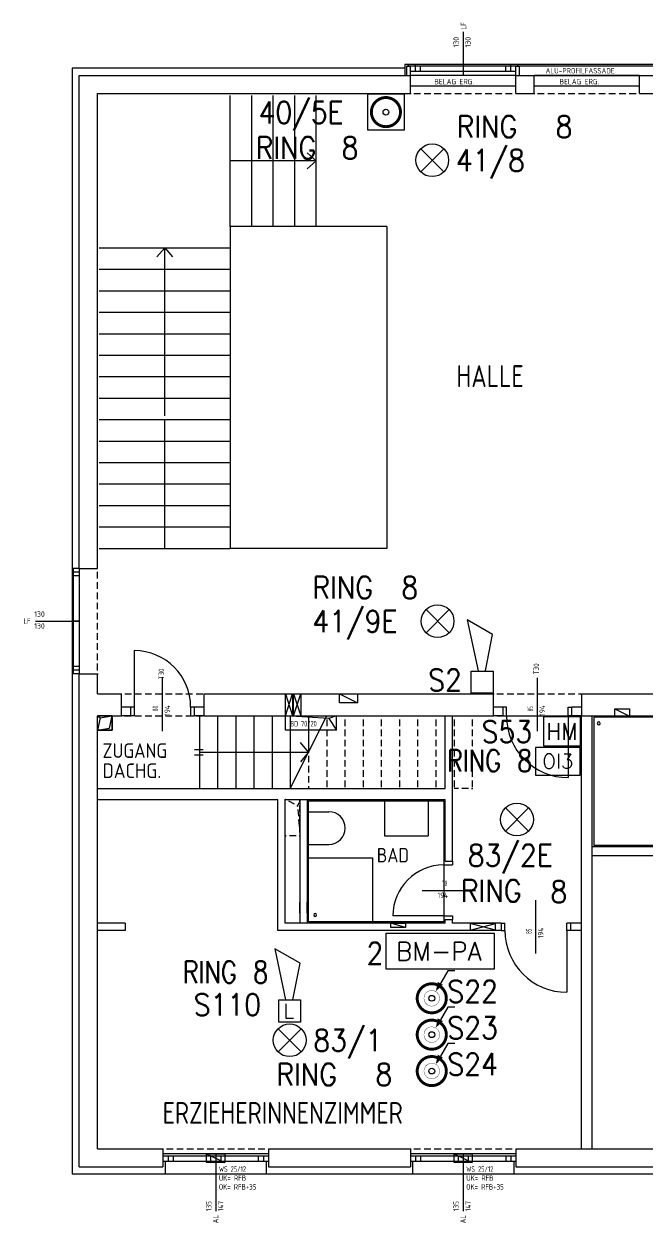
# Model space of a CAD drawing. Extents: x -76 to 4515, y -77 to 1572.
# Drawn here: x -76 to 778, y -77 to 1571 of the extents above; entities that cross this region are included whole.
import ezdxf
from ezdxf.enums import TextEntityAlignment as Align

# ---------------------------------------------------------------- set-up
doc = ezdxf.new("R2010")
doc.units = 0
doc.header["$LTSCALE"] = 120
doc.linetypes.add('X1$0$ACHSE', pattern=[0.115, 0, -0.04, 0.075, 0])
doc.layers.get('0').update_dxf_attribs({"linetype": 'CONTINUOUS'})
doc.layers.add('SECO-BRAND', color=240, linetype='CONTINUOUS')
doc.layers.add('SECO-BRAND_LOOP', color=81, linetype='CONTINUOUS')
doc.styles.add('ROMANS', font='romans.shx', dxfattribs={"width": 0.9})
doc.styles.add('SMALL', font='ISO.SHX', dxfattribs={"height": 12.5})

# ---------------------------------------------------------------- blocks, each defined once
blk = doc.blocks.new('SecoS-anschluss steuerung')
blk.add_lwpolyline([(0.315, 0.379), (0.219, 0.379), (0.118, 0.205)])
at = {"const_width": 0.4}
for points in [[(-0.02, 0, -1), (0.02, 0, 0.956007)], [(-0.02, 0, 1), (0.02, 0, -0.956007)]]:
    blk.add_lwpolyline(points, format="xyb", dxfattribs=at)
blk.add_lwpolyline([(0.055, 0.095, 0, 0.08, 0), (0.118, 0.205, 0.1, 0.1, 0)], format="xyseb")
at = {"const_width": 0.00445}
blk.add_lwpolyline([(-0.107, 0, 1), (0.107, 0, 1)], format="xyb", close=True, dxfattribs=at)
blk.add_circle((0, 0), 0.04)
at = {"style": 'ROMANS', "width": 0.9, "flags": 1}
for tag, p in [('PRODUKT_1', (-0.344, -0.029)), ('PRODUKT_2', (-0.344, -0.479)), ('TECHNIK', (-0.344, -0.931)), ('SECOPOS', (-0.344, -1.393))]:
    blk.add_attdef(tag, text='', height=0.3, dxfattribs=at).set_placement(p, align=Align.RIGHT)
at = {"color": 81, "style": 'ROMANS', "width": 0.9}
for tag, p in [('MELDERNUMMER', (0.33, -0.013)), ('LINE_1', (0.33, -0.461)), ('LINE_2', (0.33, -0.913)), ('ZUSATZTEXT', (0.33, -1.358))]:
    blk.add_attdef(tag, p, '', height=0.3, dxfattribs=at)
at = {"layer": 'SECO-BRAND_LOOP', "color": 7, "style": 'ROMANS', "width": 0.8}
for tag, p, flags in [('RING', (0.33, 0.436), 9), ('RINGNUMMER', (1.294, 0.436), 1)]:
    blk.add_attdef(tag, p, '', height=0.3, dxfattribs=dict(at, flags=flags))
blk = doc.blocks.new('SecoS-sirene')
blk.add_lwpolyline([(0.044, 0.307), (0.144, 0.807), (-0.206, 1.007), (-0.056, 0.307)])
blk.add_lwpolyline([(0.15, 0), (-0.15, 0), (-0.15, 0.306), (0.15, 0.306)], close=True)
at = {"color": 81, "style": 'ROMANS', "width": 0.9}
for tag, p in [('MELDERNUMMER', (0.33, 0.038)), ('LINE_1', (0.33, -0.41)), ('LINE_2', (0.33, -0.861)), ('ZUSATZTEXT', (0.33, -1.307))]:
    blk.add_attdef(tag, p, '', height=0.3, dxfattribs=at)
at = {"style": 'ROMANS', "width": 0.9, "flags": 1}
for tag, p in [('PRODUKT_1', (-0.344, 0.022)), ('PRODUKT_2', (-0.344, -0.428)), ('TECHNIK', (-0.344, -0.88)), ('SECOPOS', (-0.344, -1.342))]:
    blk.add_attdef(tag, text='', height=0.3, dxfattribs=at).set_placement(p, align=Align.RIGHT)
at = {"layer": 'SECO-BRAND_LOOP', "color": 7, "style": 'ROMANS', "width": 0.8}
for tag, p, flags in [('RING', (0.33, 0.487), 9), ('RINGNUMMER', (1.294, 0.487), 1)]:
    blk.add_attdef(tag, p, '', height=0.3, dxfattribs=dict(at, flags=flags))
blk = doc.blocks.new('SecoS-bmpa')
blk.add_lwpolyline([(-0.741, 0.249), (0.741, 0.249), (0.741, -0.249), (-0.741, -0.249)], close=True)
at = {"color": 82, "style": 'ROMANS'}
blk.add_text('BM-PA', height=0.25, dxfattribs=at).set_placement((-0.019, -0.127), align=Align.CENTER)
at = {"style": 'ROMANS', "width": 0.9, "flags": 1}
for tag, p in [('PRODUKT_1', (-0.836, -0.1)), ('PRODUKT_2', (-0.836, -0.55)), ('TECHNIK', (-0.836, -1.003)), ('SECOPOS', (-0.836, -1.464))]:
    blk.add_attdef(tag, text='', height=0.3, dxfattribs=at).set_placement(p, align=Align.RIGHT)
at = {"color": 81, "style": 'ROMANS', "width": 0.9}
for tag, p in [('MELDERNUMMER', (0.763, -0.112)), ('LINE_1', (0.763, -0.56)), ('LINE_2', (0.763, -1.011)), ('ZUSATZTEXT', (0.763, -1.457))]:
    blk.add_attdef(tag, p, '', height=0.3, dxfattribs=at)
at = {"layer": 'SECO-BRAND_LOOP', "color": 7, "style": 'ROMANS', "width": 0.8}
for tag, p, flags in [('RING', (0.763, 0.337), 9), ('RINGNUMMER', (1.727, 0.337), 1)]:
    blk.add_attdef(tag, p, '', height=0.3, dxfattribs=dict(at, flags=flags))
blk = doc.blocks.new('SecoS-opt')
for p, q in [((0.159, 0.159), (-0.159, -0.159)), ((-0.159, 0.159), (0.159, -0.159))]:
    blk.add_line(p, q)
blk.add_circle((0, 0), 0.225)
at = {"color": 81, "style": 'ROMANS', "width": 0.9}
for tag, p in [('MELDERNUMMER', (0.33, -0.131)), ('LINE_1', (0.33, -0.989)), ('LINE_2', (0.33, -1.441)), ('ZUSATZTEXT', (0.33, -1.886))]:
    blk.add_attdef(tag, p, '', height=0.3, dxfattribs=at)
at = {"style": 'ROMANS', "width": 0.9, "flags": 1}
for tag, p in [('PRODUKT_1', (-0.344, -0.147)), ('PRODUKT_2', (-0.344, -0.597)), ('TECHNIK', (-0.344, -1.049)), ('SECOPOS', (-0.344, -1.511))]:
    blk.add_attdef(tag, text='', height=0.3, dxfattribs=at).set_placement(p, align=Align.RIGHT)
at = {"layer": 'SECO-BRAND_LOOP', "color": 7, "style": 'ROMANS', "width": 0.8, "flags": 8}
blk.add_attdef('RING', (0.33, -0.579), '', height=0.3, dxfattribs=at)
at = {"layer": 'SECO-BRAND_LOOP', "color": 7, "style": 'ROMANS', "width": 0.8}
blk.add_attdef('RINGNUMMER', (1.294, -0.579), '', height=0.3, dxfattribs=at)
blk = doc.blocks.new('SecoS-dkm')
blk.add_lwpolyline([(-0.25, 0.25), (0.25, 0.25), (0.25, -0.25), (-0.25, -0.25)], close=True)
at = {"const_width": 0.4}
for points in [[(-0.02, 0, -1), (0.02, 0, 0.956007)], [(-0.02, 0, 1), (0.02, 0, -0.956007)]]:
    blk.add_lwpolyline(points, format="xyb", dxfattribs=at)
blk.add_circle((0, 0), 0.04)
at = {"color": 81, "style": 'ROMANS', "width": 0.9}
for tag, p in [('MELDERNUMMER', (0.33, -0.131)), ('LINE_1', (0.33, -0.579)), ('LINE_2', (0.33, -1.031)), ('ZUSATZTEXT', (0.33, -1.476))]:
    blk.add_attdef(tag, p, '', height=0.3, dxfattribs=at)
at = {"style": 'ROMANS', "width": 0.9, "flags": 1}
for tag, p in [('PRODUKT_1', (-0.344, -0.147)), ('PRODUKT_2', (-0.344, -0.597)), ('TECHNIK', (-0.344, -1.049)), ('SECOPOS', (-0.344, -1.511))]:
    blk.add_attdef(tag, text='', height=0.3, dxfattribs=at).set_placement(p, align=Align.RIGHT)
at = {"layer": 'SECO-BRAND_LOOP', "color": 7, "style": 'ROMANS', "width": 0.8, "flags": 8}
blk.add_attdef('RING', (0.33, 0.317), '', height=0.3, dxfattribs=at)
at = {"layer": 'SECO-BRAND_LOOP', "color": 7, "style": 'ROMANS', "width": 0.8}
blk.add_attdef('RINGNUMMER', (1.294, 0.317), '', height=0.3, dxfattribs=at)
blk = doc.blocks.new('SecoS-magnet')
blk.add_lwpolyline([(-0.256, -0.2), (0.256, -0.2), (0.256, 0.2), (-0.256, 0.2)], close=True)
at = {"color": 82, "style": 'ROMANS', "width": 0.95}
blk.add_text('HM', height=0.23, dxfattribs=at).set_placement((0, 0), align=Align.MIDDLE_CENTER)
at = {"color": 81, "style": 'ROMANS', "width": 0.9}
for tag, p in [('MELDERNUMMER', (0.278, -0.123)), ('LINE_1', (0.278, -0.572)), ('LINE_2', (0.278, -1.023)), ('ZUSATZTEXT', (0.278, -1.468))]:
    blk.add_attdef(tag, p, '', height=0.3, dxfattribs=at)
at = {"style": 'ROMANS', "width": 0.9, "flags": 1}
for tag, p in [('PRODUKT_1', (-0.378, -0.146)), ('PRODUKT_2', (-0.378, -0.596)), ('TECHNIK', (-0.378, -1.049)), ('SECOPOS', (-0.378, -1.51))]:
    blk.add_attdef(tag, text='', height=0.3, dxfattribs=at).set_placement(p, align=Align.RIGHT)
at = {"layer": 'SECO-BRAND_LOOP', "color": 7, "style": 'ROMANS', "width": 0.8}
for tag, p, flags in [('RING', (0.278, 0.325), 9), ('RINGNUMMER', (1.242, 0.325), 1)]:
    blk.add_attdef(tag, p, '', height=0.3, dxfattribs=dict(at, flags=flags))
blk = doc.blocks.new('SecoS-oi3')
blk.add_lwpolyline([(0.307, 0.189), (-0.307, 0.189), (-0.307, -0.189), (0.307, -0.189)], close=True)
at = {"color": 81, "style": 'ROMANS'}
blk.add_text('OI3', height=0.2, dxfattribs=at).set_placement((0, 0), align=Align.MIDDLE_CENTER)
at = {"color": 81, "style": 'ROMANS', "width": 0.9}
for tag, p in [('MELDERNUMMER', (0.387, -0.131)), ('LINE_1', (0.387, -0.579)), ('LINE_2', (0.387, -1.031)), ('ZUSATZTEXT', (0.387, -1.476))]:
    blk.add_attdef(tag, p, '', height=0.3, dxfattribs=at)
at = {"style": 'ROMANS', "width": 0.9, "flags": 1}
for tag, p in [('PRODUKT_1', (-0.366, -0.147)), ('PRODUKT_2', (-0.366, -0.597)), ('TECHNIK', (-0.366, -1.049)), ('SECOPOS', (-0.366, -1.511))]:
    blk.add_attdef(tag, text='', height=0.3, dxfattribs=at).set_placement(p, align=Align.RIGHT)
at = {"layer": 'SECO-BRAND_LOOP', "color": 7, "style": 'ROMANS', "width": 0.8, "flags": 8}
blk.add_attdef('RING', (0.387, 0.317), '', height=0.3, dxfattribs=at)
at = {"layer": 'SECO-BRAND_LOOP', "color": 7, "style": 'ROMANS', "width": 0.8}
blk.add_attdef('RINGNUMMER', (1.352, 0.317), '', height=0.3, dxfattribs=at)
blk = doc.blocks.new('SecoS-sirene loop')
blk.add_lwpolyline([(0.044, 0.307), (0.144, 0.807), (-0.206, 1.007), (-0.056, 0.307)])
blk.add_lwpolyline([(0.15, 0), (-0.15, 0), (-0.15, 0.306), (0.15, 0.306)], close=True)
at = {"color": 82, "style": 'ROMANS'}
blk.add_text('L', height=0.2, dxfattribs=at).set_placement((-0.085, 0.051))
at = {"color": 81, "style": 'ROMANS', "width": 0.9}
for tag, p in [('MELDERNUMMER', (0.33, 0.038)), ('LINE_1', (0.33, -0.41)), ('LINE_2', (0.33, -0.861)), ('ZUSATZTEXT', (0.33, -1.307))]:
    blk.add_attdef(tag, p, '', height=0.3, dxfattribs=at)
at = {"style": 'ROMANS', "width": 0.9, "flags": 1}
for tag, p in [('PRODUKT_1', (-0.344, 0.022)), ('PRODUKT_2', (-0.344, -0.428)), ('TECHNIK', (-0.344, -0.88)), ('SECOPOS', (-0.344, -1.342))]:
    blk.add_attdef(tag, text='', height=0.3, dxfattribs=at).set_placement(p, align=Align.RIGHT)
at = {"layer": 'SECO-BRAND_LOOP', "color": 7, "style": 'ROMANS', "width": 0.8, "flags": 8}
blk.add_attdef('RING', (0.33, 0.487), '', height=0.3, dxfattribs=at)
at = {"layer": 'SECO-BRAND_LOOP', "color": 7, "style": 'ROMANS', "width": 0.8}
blk.add_attdef('RINGNUMMER', (1.294, 0.487), '', height=0.3, dxfattribs=at)

msp = doc.modelspace()

# ---------------------------------------------------------------- linework, layer by layer
at = {"color": 252, "linetype": 'Continuous'}
for p, q in [((527.5, 1560), (527.5, 1500)), ((-10, 1510), (-10, -10)), ((447.5, 1510), (-10, 1510)), ((0, 822.5), (0, 1500)), ((0, 1500), (455, 1500)), ((602.5, 1515), (447.5, 1515)), ((447.5, 1515), (447.5, 1500)), ((602.5, 1512.5), (450, 1512.5)), ((450, 1500), (450, 1512.5)), ((450, 1512.5), (455, 1512.5)), ((450, 1500), (455, 1500)), ((452.5, 1512.5), (452.5, 1515)), ((455, 1500), (455, 1512.5)), ((455, 1500), (455, 1510)), ((600, 1505.5), (455, 1505.5)), ((600, 1500), (455, 1500)), ((600, 1500), (455, 1500)), ((600, 1500), (455, 1500)), ((455, 1475), (455, 1500)), ((462, 1505.5), (462, 1515)), ((469, 1505.5), (469, 1512.5)), ((586, 1505.5), (586, 1512.5)), ((593, 1505.5), (593, 1515)), ((600, 1500), (600, 1512.5)), ((600, 1512.5), (605, 1512.5)), ((600, 1475), (600, 1500)), ((600, 1500), (625, 1500)), ((600, 1500), (605, 1500)), ((792.5, 1515), (602.5, 1515)), ((602.5, 1512.5), (602.5, 1515)), ((792.5, 1512.5), (602.5, 1512.5)), ((605, 1500), (605, 1512.5)), ((770, 1500), (625, 1500)), ((770, 1500), (625, 1500)), ((625, 1500), (770, 1500)), ((625, 1500), (770, 1500)), ((625, 1475), (625, 1500)), ((770, 1475), (770, 1500)), ((770, 1500), (795, 1500)), ((600, 1485), (455, 1485)), ((770, 1485), (625, 1485)), ((25, 822.5), (25, 1475)), ((25, 1475), (455, 1475)), ((207.5, 1292.5), (207.5, 1472.5)), ((237, 1292.5), (237, 1472.5)), ((266.5, 1292.5), (266.5, 1472.5)), ((296, 1292.5), (296, 1472.5)), ((325.5, 1292.5), (325.5, 1472.5)), ((600, 1475), (625, 1475)), ((770, 1475), (795, 1475)), ((325.5, 1382.5), (313.2, 1393.3)), ((325.5, 1382.5), (207.5, 1382.5)), ((325.5, 1382.5), (313.2, 1371.7)), ((207.5, 1292.5), (207.5, 850)), ((422.5, 1292.5), (207.5, 1292.5)), ((422.5, 1292.5), (422.5, 850)), ((27.5, 1263), (207.5, 1263)), ((117.5, 1263), (106.7, 1250.7)), ((117.5, 1032), (117.5, 1263)), ((117.5, 1263), (128.3, 1250.7)), ((27.5, 1233.5), (207.5, 1233.5)), ((27.5, 1204), (207.5, 1204)), ((27.5, 1174.5), (207.5, 1174.5)), ((27.5, 1145), (207.5, 1145)), ((27.5, 1115.5), (207.5, 1115.5)), ((27.5, 1086), (207.5, 1086)), ((27.5, 1056.5), (207.5, 1056.5)), ((27.5, 1027), (207.5, 1027)), ((117.5, 850), (117.5, 1027)), ((27.5, 997.5), (207.5, 997.5)), ((27.5, 968), (207.5, 968)), ((27.5, 938.5), (207.5, 938.5)), ((27.5, 909), (207.5, 909)), ((27.5, 879.5), (207.5, 879.5)), ((27.5, 850), (207.5, 850)), ((422.5, 850), (207.5, 850)), ((0, 822.5), (-10, 822.5)), ((-8, 677.5), (-8, 822.5)), ((0, 817.5), (-8, 817.5)), ((0, 812.5), (-8, 812.5)), ((0, 822.5), (0, 677.5)), ((0, 822.5), (25, 822.5)), ((-60, 750), (0, 750)), ((0, 750), (-10, 750)), ((75.5, 709.5), (75.5, 632)), ((0, 677.5), (-10, 677.5)), ((0, 687.5), (-8, 687.5)), ((0, 682.5), (-8, 682.5)), ((0, 0), (0, 677.5)), ((0, 677.5), (25, 677.5)), ((25, 650), (25, 677.5)), ((114.2, 599), (114.2, 672.3)), ((629.5, 599), (629.5, 672.3)), ((25, 650), (57.5, 650)), ((57.5, 650), (57.5, 620)), ((171, 650), (569, 650)), ((171, 650), (171, 620)), ((283.3, 650), (293.2, 650)), ((283.3, 650), (293.2, 620)), ((283.3, 620), (293.2, 650)), ((283.3, 620), (283.3, 650)), ((293.2, 650), (293.2, 620)), ((294.4, 650), (304.4, 650)), ((294.4, 620), (294.4, 650)), ((294.4, 650), (304.4, 620)), ((294.4, 620), (304.4, 650)), ((304.4, 650), (304.4, 620)), ((357.5, 638), (357.5, 650)), ((357.5, 650), (382.5, 638)), ((357.5, 650), (382.5, 650)), ((357.5, 638), (357.5, 650)), ((382.5, 650), (382.5, 638)), ((569, 650), (569, 620)), ((690, 650), (1027.9, 650)), ((690, 650), (690, 620)), ((70.5, 632), (57.5, 632)), ((70.5, 632), (70.5, 620)), ((75.5, 632), (70.5, 632)), ((75.5, 632), (75.5, 620)), ((158, 632), (153, 632)), ((153, 632), (153, 620)), ((171, 632), (158, 632)), ((158, 632), (158, 620)), ((382.5, 638), (357.5, 638)), ((382.5, 638), (357.5, 638)), ((582, 632), (569, 632)), ((582, 632), (582, 620)), ((587, 632), (582, 632)), ((587, 620), (587, 632)), ((672, 620), (672, 632)), ((672, 632), (677, 632)), ((690, 632), (677, 632)), ((677, 620), (677, 632)), ((736.1, 629.4), (756.1, 619.4)), ((736.1, 629.4), (756.1, 629.4)), ((736.1, 619.4), (736.1, 629.4)), ((736.1, 619.4), (736.1, 629.4)), ((756.1, 629.4), (756.1, 619.4)), ((25, 25), (25, 620)), ((25, 620), (57.5, 620)), ((25, 600), (25, 620)), ((25, 600), (25, 620)), ((25, 620), (28.6, 617.1)), ((25, 620), (28.6, 617.1)), ((45, 620), (25, 620)), ((25, 600), (25, 620)), ((25, 620), (45, 620)), ((28.6, 617.1), (25, 600)), ((28.6, 617.1), (45, 620)), ((41.4, 602.9), (45, 620)), ((45, 620), (45, 600)), ((45, 600), (45, 620)), ((70.5, 620), (57.5, 620)), ((75.5, 620), (70.5, 620)), ((153.6, 620), (158, 620)), ((171, 620), (158, 620)), ((165, 620), (165, 520)), ((171, 620), (569, 620)), ((190, 620), (190, 520)), ((215, 620), (215, 520)), ((240, 620), (240, 520)), ((265, 620), (265, 520)), ((283.3, 620), (353.3, 620)), ((283.3, 620), (353.3, 620)), ((343, 616.4), (283.3, 620)), ((283.3, 620), (293.2, 620)), ((283.3, 600), (283.3, 620)), ((290, 620), (290, 520)), ((290, 520), (340, 620)), ((294.4, 620), (304.4, 620)), ((315, 620), (315, 570)), ((353.3, 620), (343, 616.4)), ((353.3, 620), (343, 616.4)), ((343, 616.4), (353.3, 600)), ((353.3, 600), (353.3, 620)), ((503, 520), (503, 620)), ((513, 420), (513, 620)), ((582, 620), (569, 620)), ((582, 620), (587, 620)), ((587, 620), (672, 620)), ((672, 620), (672, 535)), ((677, 620), (672, 620)), ((690, 620), (677, 620)), ((690, 25), (690, 620)), ((690, 620), (1027.9, 620)), ((705, 25), (705, 620)), ((887.3, 618), (707, 618)), ((707, 618), (707, 442)), ((756.1, 619.4), (736.1, 619.4)), ((756.1, 619.4), (736.1, 619.4)), ((25, 600), (41.4, 602.9)), ((45, 600), (25, 600)), ((25, 600), (45, 600)), ((353.3, 600), (283.3, 600)), ((315, 570), (304.2, 583.3)), ((158.4, 573.5), (170.4, 573.5)), ((158.4, 566.5), (170.4, 566.5)), ((165, 570), (315, 570)), ((315, 570), (304.2, 556.7)), ((25, 520), (503, 520)), ((25, 505), (273, 505)), ((273, 325), (273, 505)), ((283, 335), (283, 505)), ((283, 505), (503, 505)), ((303, 505), (303, 335)), ((313, 505), (313, 335)), ((315, 337), (315, 503)), ((315, 503), (501, 503)), ((419.3, 505), (419.3, 455)), ((479.3, 505), (479.3, 455)), ((501, 503), (501, 337)), ((503, 420), (503, 505)), ((313, 488.2), (343, 488.2)), ((419.3, 455), (479.3, 455)), ((313, 443.2), (343, 443.2)), ((947.5, 440), (705, 440)), ((707, 442), (887.3, 442)), ((313, 425), (403, 425)), ((403, 425), (403, 335)), ((501, 415), (513, 415)), ((503, 420), (513, 420)), ((513, 420), (513, 415)), ((947.5, 427.5), (705, 427.5)), ((471.4, 380), (544.6, 380)), ((283, 348.8), (283, 363.8)), ((303, 348.8), (303, 363.8)), ((313, 348.8), (313, 363.8)), ((627.5, 293.4), (627.5, 366.6)), ((63, 335), (25, 335)), ((63, 335), (63, 325)), ((503, 335), (283, 335)), ((501, 337), (315, 337)), ((428.1, 335), (448.1, 335)), ((448.1, 329), (428.1, 335)), ((428.1, 329), (428.1, 335)), ((428.1, 335), (448.1, 335)), ((501, 345), (431, 345)), ((448.1, 335), (448.1, 329)), ((448.1, 335), (448.1, 329)), ((501, 345), (513, 345)), ((503, 340), (513, 340)), ((503, 335), (503, 340)), ((513, 345), (513, 340)), ((513, 335), (513, 340)), ((580, 335), (513, 335)), ((572, 334.5), (537, 334.5)), ((572, 325.5), (537, 334.5)), ((537, 325.5), (572, 334.5)), ((537, 334.5), (537, 325.5)), ((572, 325.5), (572, 334.5)), ((580, 335), (580, 325)), ((580, 335), (585, 335)), ((585, 325), (585, 335)), ((675, 335), (670, 335)), ((670, 325), (670, 335)), ((690, 335), (675, 335)), ((675, 335), (675, 325)), ((63, 325), (25, 325)), ((580, 325), (273, 325)), ((448.1, 329), (428.1, 329)), ((537, 325.5), (572, 325.5)), ((580, 325), (585, 325)), ((670, 325), (670, 240)), ((675, 325), (670, 325)), ((690, 325), (675, 325)), ((25, 25), (115, 25)), ((115, 25), (115, 0)), ((260, 18), (115, 18)), ((175, 18), (200, 6)), ((175, 18), (200, 18)), ((175, 6), (175, 18)), ((175, 6), (175, 18)), ((187.5, 18), (187.5, -60.8)), ((200, 18), (200, 6)), ((260, 25), (455, 25)), ((260, 25), (260, 0)), ((455, 25), (455, 0)), ((600, 18), (455, 18)), ((515, 18), (540, 6)), ((515, 18), (540, 18)), ((515, 6), (515, 18)), ((515, 6), (515, 18)), ((527.5, 18), (527.5, -60.8)), ((540, 18), (540, 6)), ((600, 25), (795, 25)), ((600, 25), (600, 0)), ((0, 0), (115, 0)), ((260, 15), (115, 15)), ((115, 8), (260, 8)), ((118, 8), (118, -10)), ((122, 15), (122, 8)), ((129, 15), (129, 8)), ((200, 6), (175, 6)), ((200, 6), (175, 6)), ((180.5, 15), (180.5, 8)), ((187.5, 15), (187.5, 8)), ((194.5, 15), (194.5, 8)), ((246, 15), (246, 8)), ((253, 15), (253, 8)), ((257, 8), (257, -10)), ((260, 0), (455, 0)), ((600, 15), (455, 15)), ((455, 8), (600, 8)), ((458, 8), (458, -10)), ((462, 15), (462, 8)), ((469, 15), (469, 8)), ((540, 6), (515, 6)), ((540, 6), (515, 6)), ((520.5, 15), (520.5, 8)), ((527.5, 15), (527.5, 8)), ((534.5, 15), (534.5, 8)), ((586, 15), (586, 8)), ((593, 15), (593, 8)), ((597, 8), (597, -10)), ((600, 0), (795, 0)), ((4465, -10), (-10, -10))]:
    msp.add_line(p, q, dxfattribs=at)
at = {"color": 252, "linetype": 'X1$0$ACHSE'}
for p, q in [((455, 1475), (600, 1475)), ((625, 1475), (770, 1475)), ((25, 677.5), (25, 822.5)), ((57.5, 650), (171, 650)), ((569.1, 650), (690, 650)), ((57.4, 620), (170.9, 620)), ((340, 620), (340, 520)), ((365, 620), (365, 520)), ((390, 620), (390, 520)), ((415, 620), (415, 520)), ((440, 620), (440, 520)), ((465, 620), (465, 520)), ((490, 620), (490, 520)), ((515, 620), (515, 520)), ((540, 620), (540, 520)), ((569, 620), (689.9, 620)), ((315, 570), (315, 520)), ((540, 520), (515, 520)), ((283, 505), (303, 505)), ((283, 505), (303, 505)), ((300.1, 496.1), (283, 505)), ((283, 455), (283, 505)), ((303, 505), (300.1, 496.1)), ((303, 505), (300.1, 496.1)), ((300.1, 496.1), (303, 455)), ((303, 455), (303, 505)), ((303, 455), (283, 455)), ((115, 25), (260, 25)), ((455, 25), (600, 25))]:
    msp.add_line(p, q, dxfattribs=at)
at = {"color": 252, "linetype": 'Continuous'}
for centre, radius, start, end in [((75.5, 632), 77.5, 0, 90), ((672, 620), 85, 180, 270), ((713.9, 609.6), 2, 0, 180), ((713.9, 609.6), 2, 180, 0), ((343, 465.7), 22.5, 270, 90), ((501, 345), 70, 90, 180), ((324.1, 346.4), 2, 0, 180), ((324.1, 346.4), 2, 180, 0), ((670, 325), 85, 180, 270)]:
    msp.add_arc(centre, radius, start, end, dxfattribs=at)

# ---------------------------------------------------------------- block references
at = {"layer": 'SECO-BRAND'}
ref = msp.add_blockref('SecoS-dkm', (421.4, 1449.5, 140), dxfattribs=dict(at, xscale=100, yscale=100, zscale=100))
ref.add_attrib('MELDERNUMMER', '40/5E', (246.4, 1434, -13860), dxfattribs={"layer": '0', "color": 81, "height": 30, "style": 'ROMANS', "width": 0.9})
ref.add_attrib('RINGNUMMER', '8', (360.5, 1385.4, -13860), dxfattribs={"layer": 'SECO-BRAND_LOOP', "color": 7, "height": 30, "style": 'ROMANS', "width": 0.9})
ref.add_attrib('RING', 'RING', (242.4, 1385.4, -13860), dxfattribs={"layer": 'SECO-BRAND_LOOP', "color": 7, "height": 30, "style": 'ROMANS', "width": 0.9, "flags": 8})
ref = msp.add_blockref('SecoS-opt', (485.1, 1383.3, 280), dxfattribs=dict(at, xscale=100, yscale=100, zscale=100))
ref.add_attrib('MELDERNUMMER', '41/8', (517.5, 1368.2, -27720), dxfattribs={"layer": '0', "color": 81, "height": 30, "style": 'ROMANS', "width": 0.9})
ref.add_attrib('RINGNUMMER', '8', (654.6, 1414.5, -27720), dxfattribs={"layer": 'SECO-BRAND_LOOP', "color": 7, "height": 30, "style": 'ROMANS', "width": 0.9})
ref.add_attrib('RING', 'RING', (518.6, 1414.5, -27720), dxfattribs={"layer": 'SECO-BRAND_LOOP', "color": 7, "height": 30, "style": 'ROMANS', "width": 0.9, "flags": 8})
ref = msp.add_blockref('SecoS-opt', (492.4, 749.9, 280), dxfattribs=dict(at, xscale=100, yscale=100, zscale=100))
ref.add_attrib('MELDERNUMMER', '41/9E', (320.4, 734.8, -27720), dxfattribs={"layer": '0', "color": 81, "height": 30, "style": 'ROMANS', "width": 0.9})
ref.add_attrib('RINGNUMMER', '8', (442.6, 781.2, -27720), dxfattribs={"layer": 'SECO-BRAND_LOOP', "color": 7, "height": 30, "style": 'ROMANS', "width": 0.9})
ref.add_attrib('RING', 'RING', (320.4, 781.2, -27720), dxfattribs={"layer": 'SECO-BRAND_LOOP', "color": 7, "height": 30, "style": 'ROMANS', "width": 0.9, "flags": 8})
ref = msp.add_blockref('SecoS-sirene', (553.7, 650.9), dxfattribs=dict(at, xscale=100, yscale=100, zscale=100))
ref.add_attrib('MELDERNUMMER', 'S2', (479.5, 654.1), dxfattribs={"layer": '0', "color": 81, "height": 30, "style": 'ROMANS', "width": 0.9})
ref = msp.add_blockref('SecoS-oi3', (657.6, 557.5), dxfattribs=dict(at, xscale=100, yscale=100, zscale=100))
ref.add_attrib('MELDERNUMMER', 'S53', (553, 583.1), dxfattribs={"layer": '0', "color": 81, "height": 30, "style": 'ROMANS', "width": 0.9})
ref.add_attrib('RINGNUMMER', '8', (601.9, 543.2), dxfattribs={"layer": 'SECO-BRAND_LOOP', "color": 7, "height": 30, "style": 'ROMANS', "width": 0.8})
ref.add_attrib('RING', 'RING', (505.5, 543.2), dxfattribs={"layer": 'SECO-BRAND_LOOP', "color": 7, "height": 30, "style": 'ROMANS', "width": 0.8, "flags": 8})
ref = msp.add_blockref('SecoS-magnet', (663.4, 598.5), dxfattribs=dict(at, xscale=100, yscale=100, zscale=100))
ref.add_attrib('MELDERNUMMER', 'S53', (553, 583.1), dxfattribs={"layer": '0', "color": 81, "height": 30, "style": 'ROMANS', "width": 0.9})
ref = msp.add_blockref('SecoS-opt', (601.5, 477.5, 280), dxfattribs=dict(at, xscale=100, yscale=100, zscale=100))
ref.add_attrib('MELDERNUMMER', '83/2E', (533.8, 413.2, -27720), dxfattribs={"layer": '0', "color": 81, "height": 30, "style": 'ROMANS', "width": 0.9})
ref.add_attrib('RINGNUMMER', '8', (647.5, 363.3, -27720), dxfattribs={"layer": 'SECO-BRAND_LOOP', "color": 7, "height": 30, "style": 'ROMANS', "width": 0.9})
ref.add_attrib('RING', 'RING', (524.5, 364.4, -27720), dxfattribs={"layer": 'SECO-BRAND_LOOP', "color": 7, "height": 30, "style": 'ROMANS', "width": 0.9, "flags": 8})
ref = msp.add_blockref('SecoS-bmpa', (496, 296.5), dxfattribs=dict(at, xscale=100, yscale=100, zscale=100))
ref.add_attrib('MELDERNUMMER', '2', (394.7, 278.5), dxfattribs={"layer": '0', "color": 81, "height": 30, "style": 'ROMANS', "width": 0.9})
ref = msp.add_blockref('SecoS-sirene loop', (289.1, 199.2, 280), dxfattribs=dict(at, xscale=100, yscale=100, zscale=100))
ref.add_attrib('MELDERNUMMER', 'S110', (157.2, 208.1, 280), dxfattribs={"layer": '0', "color": 81, "height": 30, "style": 'ROMANS', "width": 0.9})
ref.add_attrib('RING', 'RING', (142.4, 252.8, 280), dxfattribs={"layer": 'SECO-BRAND_LOOP', "color": 7, "height": 30, "style": 'ROMANS', "width": 0.8, "flags": 8})
ref.add_attrib('RINGNUMMER', '8', (238.9, 252.8, 280), dxfattribs={"layer": 'SECO-BRAND_LOOP', "color": 7, "height": 30, "style": 'ROMANS', "width": 0.8})
ref = msp.add_blockref('SecoS-anschluss steuerung', (484.4, 231.8), dxfattribs=dict(at, xscale=100, yscale=100, zscale=100))
ref.add_attrib('MELDERNUMMER', 'S22', (505.9, 226.2), dxfattribs={"layer": '0', "color": 81, "height": 30, "style": 'ROMANS', "width": 0.9})
ref = msp.add_blockref('SecoS-anschluss steuerung', (484.4, 181.8), dxfattribs=dict(at, xscale=100, yscale=100, zscale=100))
ref.add_attrib('MELDERNUMMER', 'S23', (505.9, 176.2), dxfattribs={"layer": '0', "color": 81, "height": 30, "style": 'ROMANS', "width": 0.9})
ref = msp.add_blockref('SecoS-opt', (289.1, 174.1, 280), dxfattribs=dict(at, xscale=100, yscale=100, zscale=100))
ref.add_attrib('MELDERNUMMER', '83/1', (321.6, 159, -27720), dxfattribs={"layer": '0', "color": 81, "height": 30, "style": 'ROMANS', "width": 0.9})
ref.add_attrib('RINGNUMMER', '8', (406.9, 112.1, -27720), dxfattribs={"layer": 'SECO-BRAND_LOOP', "color": 7, "height": 30, "style": 'ROMANS', "width": 0.9})
ref.add_attrib('RING', 'RING', (270.9, 112.1, -27720), dxfattribs={"layer": 'SECO-BRAND_LOOP', "color": 7, "height": 30, "style": 'ROMANS', "width": 0.9, "flags": 8})
ref = msp.add_blockref('SecoS-anschluss steuerung', (484.4, 131.8), dxfattribs=dict(at, xscale=100, yscale=100, zscale=100))
ref.add_attrib('MELDERNUMMER', 'S24', (505.9, 126.2), dxfattribs={"layer": '0', "color": 81, "height": 30, "style": 'ROMANS', "width": 0.9})

# ---------------------------------------------------------------- texts
at = {"color": 252, "style": 'SMALL'}
for s, width, p in [('LF', 0.8, (524.3, 1563.2)), ('130', 0.925715, (514.1, 1538.3)), ('130', 0.925715, (530.4, 1538.3)), ('T30', 0.826891, (109, 670)), ('T30', 0.826891, (624.2, 677)), ('  80', 0.596273, (100.8, 620)), ('194', 0.867857, (117.1, 620)), ('  85', 0.571429, (616.1, 620)), ('194', 0.867857, (632.4, 620)), ('  85', 0.571429, (614.1, 314.3)), ('194', 0.867857, (630.4, 314.3)), ('135', 0.867857, (174.1, -60.8)), ('147', 0.867857, (190.4, -60.8)), ('135', 0.867857, (514.1, -60.8)), ('147', 0.867857, (530.4, -60.8)), ('AL', 0.842857, (183.5, -77.4)), ('AL', 0.842857, (523.5, -77.4))]:
    msp.add_text(s, height=7.5, rotation=90, dxfattribs=dict(at, width=width)).set_placement(p, align=Align.TOP_LEFT)
for s, height, width, p in [('ALU-PROFILFASSADE', 7.5, 0.867429, (640.9, 1510.1)), ('BELAG ERG.', 7.5, 0.887755, (487.9, 1495.1)), ('BELAG ERG.', 7.5, 0.887755, (659.9, 1495.1)), ('HALLE', 30, 0.874286, (518.4, 1101.7)), ('130', 7.5, 0.925715, (-62, 763.4)), ('LF', 7.5, 0.8, (-76.6, 754)), ('130', 7.5, 0.925715, (-62, 747.1)), ('BD 70/20', 7.5, 0.749068, (290, 612.8)), ('ZUGANG', 20, 0.967347, (31.9, 582.1)), ('BAD', 20, 0.942857, (408.9, 438.4)), ('  70', 7.5, 0.596273, (492.3, 393.4)), ('194', 7.5, 0.867857, (492.3, 377.1)), ('ERZIEHERINNENZIMMER', 30, 0.874286, (114.5, 89.3)), ('WS 25/12', 7.5, 0.764286, (191.8, 0.9)), ('WS 25/12', 7.5, 0.764286, (531.8, 0.9)), ('UK= RFB', 7.5, 0.832653, (191.8, -11.4)), ('UK= RFB', 7.5, 0.832653, (531.8, -11.4)), ('OK= RFB+35', 7.5, 0.822857, (191.8, -23.6)), ('OK= RFB+35', 7.5, 0.822857, (531.8, -23.6))]:
    msp.add_text(s, height=height, dxfattribs=dict(at, width=width)).set_placement(p, align=Align.TOP_LEFT)
msp.add_text('DACHG.', height=20, dxfattribs=at).set_placement((31.9, 554.5), align=Align.TOP_LEFT)

doc.saveas('drawing.dxf')
